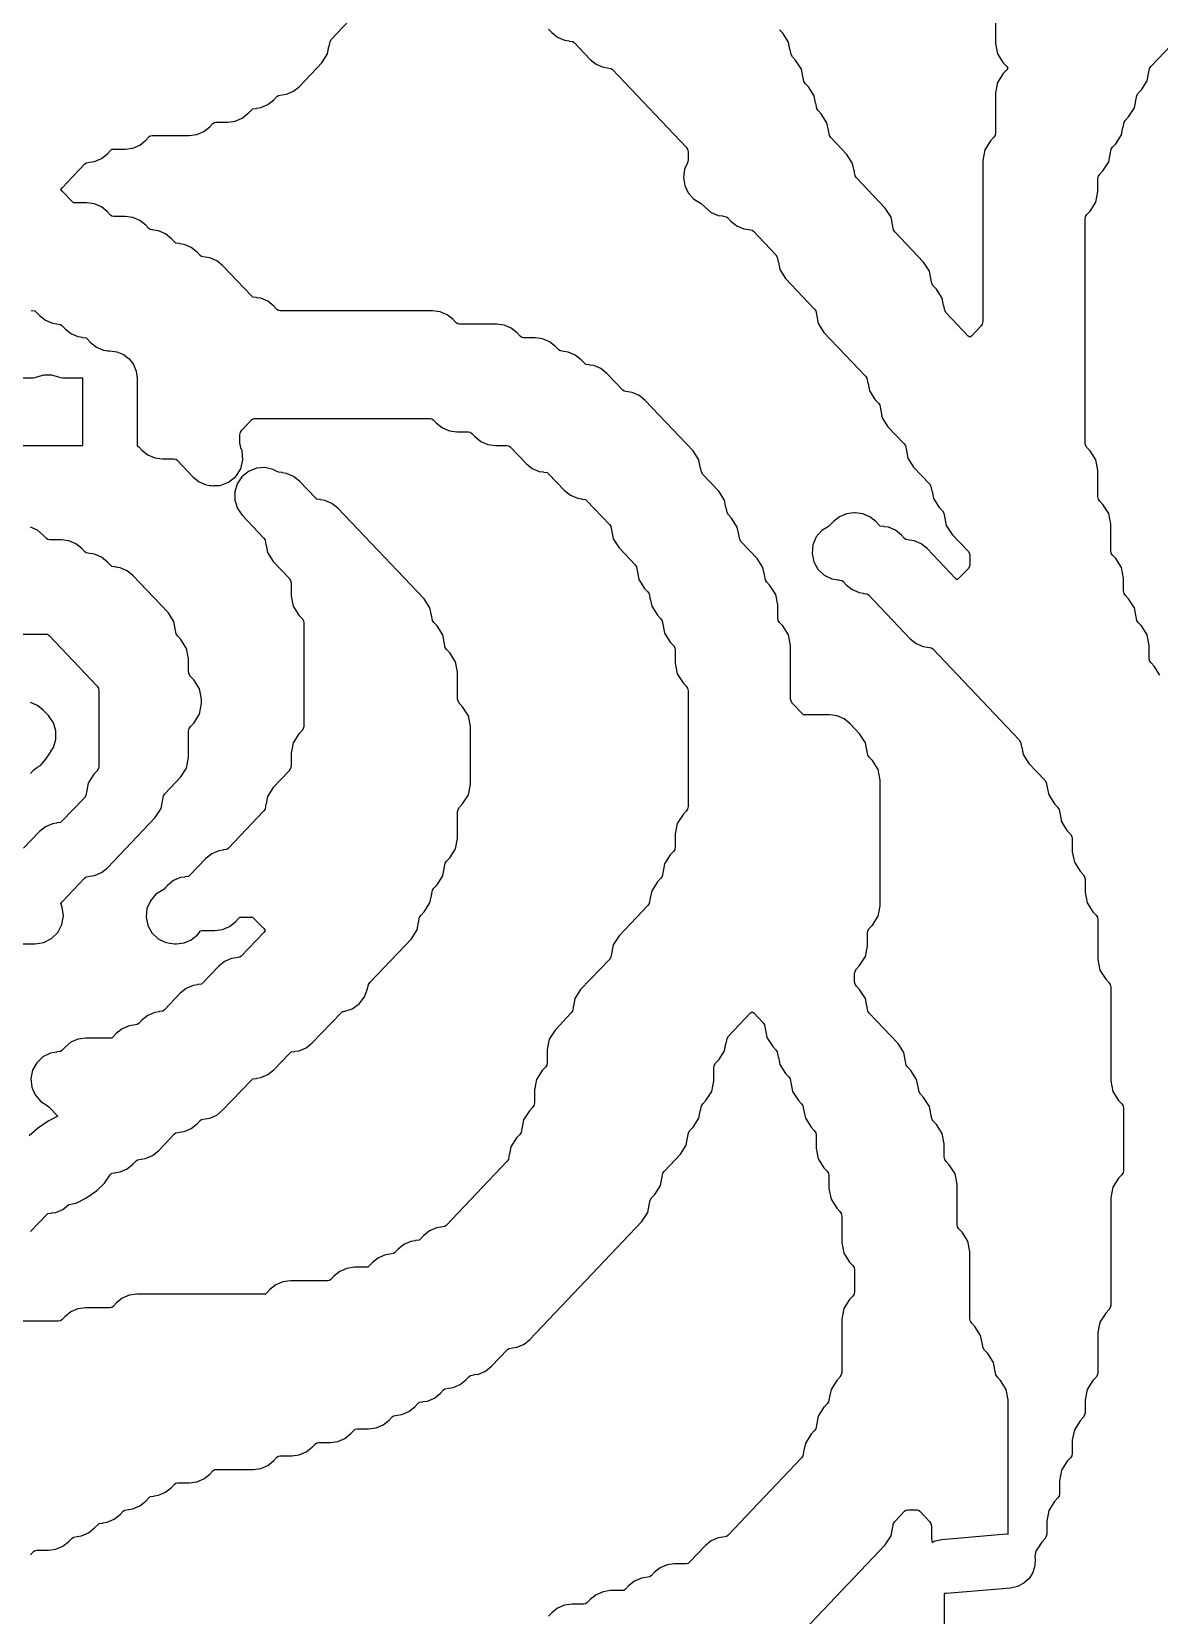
# Model space of a CAD drawing. Header units: millimetres. Extents: x 10 to 410, y 18 to 283.
# Drawn here: x 30.25 to 50.19, y 185.01 to 213.02 of the extents above; entities that cross this region are included whole.
import ezdxf

# ---------------------------------------------------------------- set-up
doc = ezdxf.new("R2010")
doc.units = ezdxf.units.MM
doc.layers.add('CUT', color=1, linetype='Continuous')

msp = doc.modelspace()

# ---------------------------------------------------------------- linework, layer by layer
at = {"layer": 'CUT'}
for points in [[(47.2967, 215.663), (47.2967, 212.8125), (47.3323, 212.627), (47.4343, 212.468), (47.497, 212.4021), (47.5162, 212.3745), (47.497, 212.3469), (47.4343, 212.2809), (47.3323, 212.1219), (47.2967, 211.9365), (47.2967, 211.2306), (47.2882, 211.1864), (47.2638, 211.1484), (47.2078, 211.0894), (47.1058, 210.9304), (47.0702, 210.745), (47.0702, 207.8945), (47.0617, 207.8502), (47.0373, 207.8123), (46.8716, 207.638), (46.8437, 207.6167), (46.8157, 207.638), (46.4235, 208.0506), (46.3992, 208.0885), (46.3816, 208.1795), (46.38, 208.1792), (46.355, 208.3092), (46.253, 208.4682), (46.197, 208.5272), (46.1726, 208.5651), (46.1551, 208.6561), (46.1535, 208.6558), (46.1285, 208.7858), (46.0265, 208.9448), (45.5174, 209.4804), (45.4931, 209.5183), (45.4756, 209.6093), (45.4739, 209.609), (45.4489, 209.7389), (45.347, 209.8979), (44.8379, 210.4336), (44.8136, 210.4715), (44.7961, 210.5625), (44.7944, 210.5622), (44.7694, 210.6921), (44.6675, 210.8511), (44.3849, 211.1484), (44.3606, 211.1864), (44.3431, 211.2774), (44.3414, 211.2771), (44.3164, 211.407), (44.2145, 211.566), (44.1584, 211.625), (44.1341, 211.663), (44.1166, 211.754), (44.1149, 211.7537), (44.0899, 211.8836), (43.988, 212.0426), (43.9319, 212.1016), (43.9076, 212.1396), (43.8901, 212.2306), (43.8884, 212.2303), (43.8634, 212.3602), (43.7615, 212.5192), (43.7054, 212.5782), (43.6811, 212.6162), (43.6635, 212.7072), (43.6619, 212.7069), (43.6369, 212.8368), (43.535, 212.9958), (43.4789, 213.0548)], [(43.5939, 184.4108), (45.347, 186.2552), (45.4489, 186.4142), (45.4739, 186.5442), (45.4756, 186.5439), (45.4931, 186.6349), (45.5174, 186.6728), (45.6878, 186.8521), (45.713, 186.8722), (45.745, 186.8766), (45.9038, 186.8766), (45.9358, 186.8722), (45.9609, 186.8521), (46.1313, 186.6728), (46.1556, 186.6349), (46.1641, 186.5907), (46.1641, 186.3614), (46.1758, 186.3005), (46.2279, 186.3274), (46.3504, 186.3541), (47.483, 186.4494), (47.5232, 186.4475), (47.5232, 188.8216), (47.4875, 189.007), (47.3856, 189.166), (47.3295, 189.225), (47.3052, 189.263), (47.2877, 189.354), (47.286, 189.3537), (47.261, 189.4836), (47.1591, 189.6426), (47.103, 189.7016), (47.0787, 189.7396), (47.0612, 189.8306), (47.0595, 189.8303), (47.0345, 189.9602), (46.9326, 190.1192), (46.8765, 190.1782), (46.8522, 190.2162), (46.8437, 190.2604), (46.8437, 191.4428), (46.808, 191.6283), (46.7061, 191.7873), (46.65, 191.8463), (46.6257, 191.8843), (46.6172, 191.9285), (46.6172, 192.6343), (46.5815, 192.8198), (46.4796, 192.9788), (46.4235, 193.0378), (46.3992, 193.0757), (46.3906, 193.12), (46.3906, 193.3492), (46.355, 193.5347), (46.253, 193.6937), (46.197, 193.7527), (46.1726, 193.7906), (46.1551, 193.8817), (46.1535, 193.8813), (46.1285, 194.0113), (46.0265, 194.1703), (45.9705, 194.2293), (45.9461, 194.2672), (45.9286, 194.3583), (45.9269, 194.3579), (45.902, 194.4879), (45.8, 194.6469), (45.7439, 194.7059), (45.7196, 194.7438), (45.7021, 194.8349), (45.7004, 194.8345), (45.6754, 194.9645), (45.5735, 195.1235), (45.0644, 195.6591), (45.0401, 195.697), (45.0226, 195.7881), (45.0209, 195.7877), (44.9959, 195.9177), (44.894, 196.0767), (44.8379, 196.1357), (44.8136, 196.1736), (44.8051, 196.2179), (44.8051, 196.3609), (44.8136, 196.4051), (44.8379, 196.443), (44.894, 196.5021), (44.9959, 196.6611), (45.0316, 196.8465), (45.0316, 197.0758), (45.0401, 197.12), (45.0644, 197.1579), (45.1205, 197.2169), (45.2224, 197.376), (45.2581, 197.5614), (45.2581, 199.7833), (45.2224, 199.9687), (45.1205, 200.1277), (45.0644, 200.1867), (45.0401, 200.2247), (45.0226, 200.3157), (45.0209, 200.3154), (44.9959, 200.4453), (44.894, 200.6043), (44.7264, 200.7806), (44.6213, 200.8649), (44.4975, 200.918), (44.364, 200.9362), (43.9329, 200.9362), (43.9009, 200.9405), (43.8757, 200.9607), (43.7054, 201.1399), (43.6811, 201.1779), (43.6725, 201.2221), (43.6725, 202.1662), (43.6369, 202.3517), (43.535, 202.5107), (43.4789, 202.5697), (43.4545, 202.6077), (43.446, 202.6519), (43.446, 202.8811), (43.4104, 203.0666), (43.3084, 203.2256), (43.2524, 203.2846), (43.228, 203.3225), (43.2105, 203.4136), (43.2089, 203.4133), (43.1839, 203.5432), (43.0819, 203.7022), (42.7993, 203.9995), (42.775, 204.0374), (42.7575, 204.1285), (42.7558, 204.1282), (42.7308, 204.2581), (42.6289, 204.4171), (42.5728, 204.4761), (42.5485, 204.514), (42.531, 204.6051), (42.5293, 204.6047), (42.5043, 204.7347), (42.4024, 204.8937), (42.1198, 205.191), (42.0955, 205.2289), (42.078, 205.32), (42.0763, 205.3196), (42.0513, 205.4496), (41.9494, 205.6086), (41.1023, 206.4998), (40.9972, 206.584), (40.8734, 206.6372), (40.7949, 206.6478), (40.7953, 206.6508), (40.7298, 206.6597), (40.7046, 206.6798), (40.4228, 206.9764), (40.3176, 207.0606), (40.1938, 207.1138), (40.1154, 207.1244), (40.1158, 207.1274), (40.0503, 207.1363), (40.0251, 207.1564), (39.9697, 207.2147), (39.8646, 207.2989), (39.7408, 207.3521), (39.6624, 207.3627), (39.6628, 207.3657), (39.5973, 207.3746), (39.5721, 207.3947), (39.5167, 207.453), (39.4116, 207.5372), (39.2878, 207.5904), (39.1543, 207.6085), (38.9497, 207.6085), (38.9177, 207.6129), (38.8926, 207.633), (38.8372, 207.6913), (38.7321, 207.7755), (38.6083, 207.8287), (38.4748, 207.8468), (37.8172, 207.8468), (37.7852, 207.8512), (37.76, 207.8713), (37.7047, 207.9296), (37.5995, 208.0138), (37.4757, 208.067), (37.3423, 208.0851), (34.6461, 208.0851), (34.6141, 208.0895), (34.5889, 208.1096), (34.5335, 208.1679), (34.4284, 208.2521), (34.3046, 208.3053), (34.2262, 208.3159), (34.2266, 208.3188), (34.1611, 208.3278), (34.1359, 208.3479), (33.6275, 208.8828), (33.5224, 208.967), (33.3986, 209.0201), (33.3201, 209.0308), (33.3205, 209.0337), (33.255, 209.0426), (33.2299, 209.0628), (33.1745, 209.1211), (33.0694, 209.2053), (32.9456, 209.2584), (32.8671, 209.2691), (32.8675, 209.272), (32.802, 209.2809), (32.7769, 209.3011), (32.7215, 209.3594), (32.6164, 209.4436), (32.4926, 209.4967), (32.4141, 209.5074), (32.4145, 209.5103), (32.349, 209.5192), (32.3238, 209.5394), (32.2685, 209.5977), (32.1633, 209.6819), (32.0396, 209.735), (31.9061, 209.7532), (31.7015, 209.7532), (31.6695, 209.7575), (31.6443, 209.7777), (31.5889, 209.836), (31.4838, 209.9202), (31.36, 209.9733), (31.2265, 209.9915), (31.0219, 209.9915), (30.99, 209.9958), (30.9648, 210.016), (30.7878, 210.2022), (30.7686, 210.2298), (30.7878, 210.2574), (31.1913, 210.6819), (31.2165, 210.702), (31.282, 210.7109), (31.2816, 210.7139), (31.36, 210.7245), (31.4838, 210.7777), (31.5889, 210.8619), (31.6443, 210.9202), (31.6695, 210.9403), (31.7015, 210.9447), (31.9061, 210.9447), (32.0396, 210.9628), (32.1633, 211.016), (32.2685, 211.1002), (32.3238, 211.1585), (32.349, 211.1786), (32.381, 211.183), (33.0386, 211.183), (33.1721, 211.2011), (33.2959, 211.2543), (33.401, 211.3385), (33.4564, 211.3968), (33.4816, 211.4169), (33.5135, 211.4213), (33.7181, 211.4213), (33.8516, 211.4394), (33.9754, 211.4926), (34.0805, 211.5768), (34.1359, 211.6351), (34.1611, 211.6552), (34.2266, 211.6641), (34.2262, 211.6671), (34.3046, 211.6777), (34.4284, 211.7309), (34.5335, 211.8151), (34.5889, 211.8733), (34.6141, 211.8935), (34.6796, 211.9024), (34.6792, 211.9054), (34.7576, 211.916), (34.8814, 211.9691), (34.9866, 212.0534), (35.3807, 212.468), (35.4826, 212.627), (35.5076, 212.757), (35.5093, 212.7566), (35.5268, 212.8477), (35.5511, 212.8856), (36.1745, 213.5414)], [(50.2056, 201.6368), (50.1037, 201.7958), (50.0476, 201.8548), (50.0233, 201.8928), (50.0148, 201.937), (50.0148, 202.1662), (49.9791, 202.3517), (49.8772, 202.5107), (49.8211, 202.5697), (49.7968, 202.6077), (49.7793, 202.6987), (49.7776, 202.6984), (49.7526, 202.8283), (49.6507, 202.9873), (49.5946, 203.0463), (49.5703, 203.0843), (49.5618, 203.1285), (49.5618, 203.3577), (49.5261, 203.5432), (49.4242, 203.7022), (49.3681, 203.7612), (49.3438, 203.7991), (49.3352, 203.8434), (49.3352, 204.3109), (49.2996, 204.4964), (49.1977, 204.6554), (49.1416, 204.7144), (49.1172, 204.7523), (49.1087, 204.7966), (49.1087, 205.2641), (49.0731, 205.4496), (48.9711, 205.6086), (48.9151, 205.6676), (48.8907, 205.7055), (48.8822, 205.7498), (48.8822, 209.7055), (48.8907, 209.7498), (48.9151, 209.7877), (48.9711, 209.8467), (49.0731, 210.0057), (49.1087, 210.1912), (49.1087, 210.4204), (49.1172, 210.4647), (49.1416, 210.5026), (49.1977, 210.5616), (49.2996, 210.7206), (49.3246, 210.8506), (49.3262, 210.8502), (49.3438, 210.9413), (49.3681, 210.9792), (49.4242, 211.0382), (49.5261, 211.1972), (49.5511, 211.3272), (49.5528, 211.3268), (49.5703, 211.4179), (49.5946, 211.4558), (49.6507, 211.5148), (49.7526, 211.6738), (49.7776, 211.8038), (49.7793, 211.8034), (49.7968, 211.8945), (49.8211, 211.9324), (49.8772, 211.9914), (49.9791, 212.1504), (50.0041, 212.2804), (50.0058, 212.28), (50.0233, 212.3711), (50.0476, 212.409), (51.2362, 213.6595)], [(39.3922, 213.0648), (39.4476, 213.0066), (39.5527, 212.9223), (39.6765, 212.8692), (39.755, 212.8585), (39.7546, 212.8556), (39.82, 212.8467), (39.8452, 212.8265), (40.1271, 212.53), (40.2322, 212.4457), (40.356, 212.3926), (40.4345, 212.3819), (40.4341, 212.379), (40.4996, 212.3701), (40.5247, 212.3499), (41.8277, 210.9792), (41.852, 210.9413), (41.8605, 210.897), (41.8605, 210.754), (41.8508, 210.7036), (41.798, 210.587), (41.7784, 210.4443), (41.8004, 210.3018), (41.8621, 210.1716), (41.9583, 210.0643), (42.0812, 209.989), (42.0846, 209.9875), (42.1103, 209.967), (42.1657, 209.9087), (42.2708, 209.8245), (42.3946, 209.7713), (42.473, 209.7607), (42.4726, 209.7577), (42.5381, 209.7488), (42.5633, 209.7287), (42.6187, 209.6704), (42.7238, 209.5862), (42.8476, 209.533), (42.9261, 209.5224), (42.9257, 209.5195), (42.9912, 209.5105), (43.0163, 209.4904), (43.4132, 209.0728), (43.4375, 209.0349), (43.455, 208.9439), (43.4567, 208.9442), (43.4817, 208.8142), (43.5836, 208.6552), (44.0927, 208.1196), (44.1171, 208.0817), (44.1346, 207.9907), (44.1362, 207.991), (44.1612, 207.8611), (44.2632, 207.7021), (44.9988, 206.9282), (45.0231, 206.8902), (45.0406, 206.7992), (45.0423, 206.7995), (45.0673, 206.6696), (45.1692, 206.5106), (45.2253, 206.4516), (45.2496, 206.4136), (45.2671, 206.3226), (45.2688, 206.3229), (45.2938, 206.193), (45.3957, 206.034), (45.6783, 205.7367), (45.7026, 205.6987), (45.7201, 205.6077), (45.7218, 205.608), (45.7468, 205.4781), (45.8487, 205.3191), (46.1313, 205.0218), (46.1556, 204.9838), (46.1731, 204.8928), (46.1748, 204.8931), (46.1998, 204.7632), (46.3017, 204.6042), (46.3578, 204.5452), (46.3821, 204.5072), (46.3996, 204.4162), (46.4013, 204.4165), (46.4263, 204.2866), (46.5282, 204.1276), (46.8108, 203.8303), (46.8351, 203.7923), (46.8437, 203.7481), (46.8437, 203.6051), (46.8351, 203.5608), (46.8108, 203.5229), (46.6451, 203.3486), (46.6172, 203.3274), (46.5892, 203.3486), (46.0855, 203.8785), (45.9803, 203.9628), (45.8565, 204.0159), (45.7781, 204.0266), (45.7785, 204.0295), (45.713, 204.0384), (45.6878, 204.0586), (45.6324, 204.1168), (45.5273, 204.2011), (45.4035, 204.2542), (45.3251, 204.2649), (45.3255, 204.2678), (45.26, 204.2767), (45.2348, 204.2969), (45.1794, 204.3551), (45.0743, 204.4394), (44.9505, 204.4925), (44.817, 204.5106), (44.7932, 204.5106), (44.6597, 204.4925), (44.5359, 204.4394), (44.4307, 204.3551), (44.3754, 204.2969), (44.3438, 204.2715), (44.2267, 204.1985), (44.128, 204.0836), (44.0683, 203.9445), (44.053, 203.7938), (44.0835, 203.6455), (44.157, 203.5131), (44.2667, 203.4088), (44.4027, 203.3421), (44.5115, 203.3254), (44.5112, 203.3237), (44.5767, 203.3148), (44.6019, 203.2946), (44.6573, 203.2364), (44.7624, 203.1521), (44.8862, 203.099), (44.9646, 203.0883), (44.9642, 203.0854), (45.0297, 203.0765), (45.0549, 203.0563), (45.7898, 202.2832), (45.8949, 202.1989), (46.0187, 202.1458), (46.0972, 202.1351), (46.0968, 202.1322), (46.1623, 202.1233), (46.1874, 202.1031), (47.7169, 200.4941), (47.7412, 200.4562), (47.7587, 200.3651), (47.7604, 200.3655), (47.7854, 200.2355), (47.8873, 200.0765), (48.1699, 199.7792), (48.1942, 199.7413), (48.2117, 199.6502), (48.2134, 199.6506), (48.2384, 199.5206), (48.3403, 199.3616), (48.3964, 199.3026), (48.4207, 199.2647), (48.4382, 199.1737), (48.4399, 199.174), (48.4649, 199.044), (48.5668, 198.885), (48.6229, 198.826), (48.6472, 198.7881), (48.6557, 198.7438), (48.6557, 198.5146), (48.6914, 198.3291), (48.7933, 198.1701), (48.8494, 198.1111), (48.8737, 198.0732), (48.8822, 198.0289), (48.8822, 197.7997), (48.9179, 197.6142), (49.0198, 197.4552), (49.0759, 197.3962), (49.1002, 197.3583), (49.1087, 197.3141), (49.1087, 196.6082), (49.1444, 196.4228), (49.2463, 196.2638), (49.3024, 196.2047), (49.3267, 196.1668), (49.3352, 196.1226), (49.3352, 194.4635), (49.3709, 194.2781), (49.4728, 194.1191), (49.5289, 194.0601), (49.5532, 194.0221), (49.5618, 193.9779), (49.5618, 192.8817), (49.5532, 192.8374), (49.5289, 192.7995), (49.4728, 192.7405), (49.3709, 192.5815), (49.3352, 192.396), (49.3352, 190.4987), (49.3267, 190.4545), (49.3024, 190.4165), (49.2463, 190.3575), (49.1444, 190.1985), (49.1087, 190.013), (49.1087, 189.3072), (49.1002, 189.263), (49.0759, 189.225), (49.0198, 189.166), (48.9179, 189.007), (48.8822, 188.8216), (48.8822, 188.5923), (48.8737, 188.5481), (48.8494, 188.5101), (48.7933, 188.4511), (48.6914, 188.2921), (48.6557, 188.1067), (48.6557, 187.8774), (48.6472, 187.8332), (48.6229, 187.7953), (48.5668, 187.7362), (48.4649, 187.5772), (48.4292, 187.3918), (48.4292, 187.1625), (48.4207, 187.1183), (48.3964, 187.0804), (48.3403, 187.0214), (48.2384, 186.8623), (48.2027, 186.6769), (48.2027, 186.4476), (48.1942, 186.4034), (48.1699, 186.3655), (48.1138, 186.3065), (48.0119, 186.1475), (47.9931, 186.0498), (48.0015, 186.0113), (47.9956, 185.8862), (47.9576, 185.7668), (47.8899, 185.6613), (47.7972, 185.577), (47.6859, 185.5195), (47.5634, 185.4928), (46.4308, 185.3975), (46.3906, 185.3994), (46.3906, 183.5881)], [(30.2412, 208.0897), (30.3067, 208.0808), (30.3319, 208.0606), (30.3873, 208.0023), (30.4924, 207.9181), (30.6162, 207.865), (30.6946, 207.8543), (30.6942, 207.8514), (30.7597, 207.8425), (30.7849, 207.8223), (30.8403, 207.764), (30.9454, 207.6798), (31.0692, 207.6267), (31.1476, 207.616), (31.1472, 207.6131), (31.2127, 207.6042), (31.2379, 207.584), (31.2933, 207.5257), (31.3984, 207.4415), (31.5222, 207.3884), (31.6007, 207.3777), (31.6003, 207.3748), (31.6213, 207.372), (31.6338, 207.3736), (31.758, 207.3572), (31.8738, 207.3093), (31.9732, 207.233), (32.0495, 207.1336), (32.0974, 207.0178), (32.1138, 206.8936), (32.1138, 205.7021), (32.1133, 205.6985), (32.1188, 205.6978), (32.1439, 205.6776), (32.1993, 205.6194), (32.3044, 205.5351), (32.4282, 205.482), (32.5617, 205.4638), (32.7663, 205.4638), (32.7983, 205.4595), (32.8235, 205.4393), (33.1053, 205.1428), (33.2105, 205.0585), (33.3343, 205.0054), (33.4127, 204.9947), (33.4123, 204.9918), (33.4206, 204.9907), (33.4388, 204.9912), (33.4678, 204.9872), (33.4797, 204.9872), (33.4797, 204.9923), (33.5824, 204.9951), (33.7343, 205.051), (33.8604, 205.1525), (33.9474, 205.2889), (33.9863, 205.446), (33.973, 205.6073), (33.9497, 205.6614), (33.9327, 205.7498), (33.9327, 205.8928), (33.9412, 205.937), (33.9655, 205.975), (34.1359, 206.1542), (34.1611, 206.1744), (34.193, 206.1787), (37.2965, 206.1787), (37.3285, 206.1744), (37.3536, 206.1542), (37.409, 206.096), (37.5141, 206.0117), (37.6379, 205.9586), (37.7714, 205.9404), (37.976, 205.9404), (38.008, 205.9361), (38.0332, 205.9159), (38.0885, 205.8577), (38.1936, 205.7734), (38.3174, 205.7203), (38.4509, 205.7021), (38.6555, 205.7021), (38.6875, 205.6978), (38.7127, 205.6776), (38.9946, 205.3811), (39.0997, 205.2968), (39.2235, 205.2437), (39.3019, 205.233), (39.3015, 205.2301), (39.367, 205.2212), (39.3922, 205.201), (39.6741, 204.9045), (39.7792, 204.8202), (39.903, 204.7671), (39.9815, 204.7564), (39.9811, 204.7535), (40.0466, 204.7446), (40.0717, 204.7244), (40.4686, 204.3069), (40.4929, 204.2689), (40.5104, 204.1779), (40.5121, 204.1782), (40.5371, 204.0483), (40.639, 203.8893), (40.9216, 203.592), (40.9459, 203.554), (40.9634, 203.463), (40.9651, 203.4633), (40.9901, 203.3334), (41.092, 203.1744), (41.1481, 203.1154), (41.1724, 203.0775), (41.19, 202.9864), (41.1916, 202.9867), (41.2166, 202.8568), (41.3186, 202.6978), (41.3746, 202.6388), (41.399, 202.6009), (41.4165, 202.5098), (41.4181, 202.5101), (41.4431, 202.3802), (41.5451, 202.2212), (41.6011, 202.1622), (41.6255, 202.1243), (41.634, 202.08), (41.634, 201.8508), (41.6696, 201.6653), (41.7716, 201.5063), (41.8277, 201.4473), (41.852, 201.4094), (41.8605, 201.3651), (41.8605, 199.3157), (41.852, 199.2715), (41.8277, 199.2336), (41.7716, 199.1745), (41.6696, 199.0155), (41.634, 198.8301), (41.634, 198.6008), (41.6255, 198.5566), (41.6011, 198.5187), (41.5451, 198.4597), (41.4431, 198.3006), (41.4181, 198.1707), (41.4165, 198.171), (41.399, 198.08), (41.3746, 198.0421), (41.3186, 197.9831), (41.2166, 197.824), (41.1916, 197.6941), (41.19, 197.6944), (41.1724, 197.6034), (41.1481, 197.5655), (40.639, 197.0299), (40.5371, 196.8709), (40.5121, 196.7409), (40.5104, 196.7412), (40.4929, 196.6502), (40.4686, 196.6123), (39.9595, 196.0767), (39.8576, 195.9177), (39.8326, 195.7877), (39.8309, 195.7881), (39.8134, 195.697), (39.7891, 195.6591), (39.5065, 195.3618), (39.4046, 195.2028), (39.3689, 195.0173), (39.3689, 194.7881), (39.3604, 194.7438), (39.3361, 194.7059), (39.28, 194.6469), (39.1781, 194.4879), (39.1424, 194.3024), (39.1424, 194.0732), (39.1339, 194.0289), (39.1096, 193.991), (39.0535, 193.932), (38.9515, 193.773), (38.9266, 193.643), (38.9249, 193.6434), (38.9074, 193.5523), (38.8831, 193.5144), (38.827, 193.4554), (38.725, 193.2964), (38.7001, 193.1665), (38.6984, 193.1668), (38.6809, 193.0757), (38.6565, 193.0378), (37.5801, 191.9054), (37.555, 191.8852), (37.4895, 191.8763), (37.4899, 191.8734), (37.4114, 191.8627), (37.2876, 191.8096), (37.1825, 191.7253), (37.1271, 191.6671), (37.1019, 191.6469), (37.0365, 191.638), (37.0369, 191.6351), (36.9584, 191.6244), (36.8346, 191.5713), (36.7295, 191.487), (36.6741, 191.4288), (36.6489, 191.4086), (36.5834, 191.3997), (36.5838, 191.3968), (36.5054, 191.3861), (36.3816, 191.333), (36.2765, 191.2487), (36.2211, 191.1905), (36.1959, 191.1703), (36.1639, 191.166), (35.9593, 191.166), (35.8259, 191.1478), (35.7021, 191.0947), (35.5969, 191.0104), (35.5416, 190.9522), (35.5164, 190.932), (35.4844, 190.9277), (34.8268, 190.9277), (34.6933, 190.9095), (34.5695, 190.8564), (34.4644, 190.7721), (34.409, 190.7139), (34.3839, 190.6937), (34.3519, 190.6894), (32.1087, 190.6894), (31.9752, 190.6712), (31.8514, 190.6181), (31.7463, 190.5338), (31.6909, 190.4756), (31.6658, 190.4554), (31.6338, 190.4511), (31.2027, 190.4511), (31.0692, 190.4329), (30.9454, 190.3798), (30.8403, 190.2955), (30.7849, 190.2373), (30.7597, 190.2171), (30.7278, 190.2128), (29.8436, 190.2128)], [(29.8894, 205.7021), (31.1538, 205.7021), (31.1538, 206.8936), (30.7954, 206.8936), (30.7628, 206.898), (30.7323, 206.9112), (30.6024, 206.9471), (30.4677, 206.9471), (30.3379, 206.9112), (30.3073, 206.898), (30.2747, 206.8936), (28.9376, 206.8936)], [(30.2299, 191.7981), (30.5118, 192.0946), (30.5369, 192.1148), (30.6024, 192.1237), (30.602, 192.1266), (30.6805, 192.1373), (30.8043, 192.1904), (30.9089, 192.2743), (31.0348, 192.3016), (31.2088, 192.3912), (31.3958, 192.5209), (31.5407, 192.6525), (31.6363, 192.801), (31.6443, 192.8095), (31.6695, 192.8297), (31.735, 192.8386), (31.7346, 192.8415), (31.813, 192.8522), (31.9368, 192.9053), (32.042, 192.9896), (32.0973, 193.0478), (32.1225, 193.068), (32.188, 193.0769), (32.1876, 193.0798), (32.2661, 193.0905), (32.3899, 193.1436), (32.495, 193.2279), (32.7769, 193.5244), (32.802, 193.5446), (32.8675, 193.5535), (32.8671, 193.5564), (32.9456, 193.5671), (33.0694, 193.6202), (33.1745, 193.7045), (33.2299, 193.7627), (33.255, 193.7829), (33.3205, 193.7918), (33.3201, 193.7947), (33.3986, 193.8054), (33.5224, 193.8585), (33.6275, 193.9428), (34.1359, 194.4776), (34.1611, 194.4978), (34.2266, 194.5067), (34.2262, 194.5096), (34.3046, 194.5203), (34.4284, 194.5734), (34.5335, 194.6577), (34.8154, 194.9542), (34.8406, 194.9744), (34.9061, 194.9833), (34.9057, 194.9862), (34.9842, 194.9969), (35.108, 195.05), (35.2131, 195.1342), (35.7215, 195.6691), (35.7466, 195.6893), (35.7685, 195.6922), (35.9171, 195.7367), (36.0449, 195.8246), (36.1396, 195.9473), (36.1921, 196.0933), (36.2063, 196.1668), (36.2306, 196.2047), (36.9662, 196.9786), (37.0681, 197.1377), (37.0931, 197.2676), (37.0948, 197.2673), (37.1123, 197.3583), (37.1366, 197.3962), (37.1927, 197.4552), (37.2947, 197.6142), (37.3196, 197.7442), (37.3213, 197.7439), (37.3388, 197.8349), (37.3631, 197.8728), (37.4192, 197.9318), (37.5212, 198.0908), (37.5462, 198.2208), (37.5478, 198.2205), (37.5653, 198.3115), (37.5897, 198.3494), (37.6457, 198.4084), (37.7477, 198.5674), (37.7833, 198.7529), (37.7833, 199.2204), (37.7918, 199.2647), (37.8162, 199.3026), (37.8723, 199.3616), (37.9742, 199.5206), (38.0098, 199.7061), (38.0098, 200.7365), (37.9742, 200.9219), (37.8723, 201.0809), (37.8162, 201.1399), (37.7918, 201.1779), (37.7833, 201.2221), (37.7833, 201.6896), (37.7477, 201.8751), (37.6457, 202.0341), (37.5897, 202.0931), (37.5653, 202.1311), (37.5478, 202.2221), (37.5462, 202.2218), (37.5212, 202.3517), (37.4192, 202.5107), (37.3631, 202.5697), (37.3388, 202.6077), (37.3213, 202.6987), (37.3196, 202.6984), (37.2947, 202.8283), (37.1927, 202.9873), (35.6661, 204.5934), (35.561, 204.6777), (35.4372, 204.7308), (35.3587, 204.7415), (35.3591, 204.7444), (35.2936, 204.7533), (35.2684, 204.7735), (34.9866, 205.07), (34.8814, 205.1543), (34.7576, 205.2074), (34.6792, 205.2181), (34.6796, 205.221), (34.6135, 205.23), (34.5637, 205.2513), (34.5195, 205.2769), (34.3735, 205.3103), (34.2242, 205.2989), (34.085, 205.2438), (33.9683, 205.15), (33.8846, 205.0258), (33.8414, 204.8824), (33.8427, 204.7326), (33.8883, 204.59), (33.974, 204.4672), (34.3529, 204.0686), (34.3772, 204.0306), (34.3947, 203.9396), (34.3964, 203.9399), (34.4214, 203.81), (34.5233, 203.651), (34.8059, 203.3537), (34.8302, 203.3157), (34.8387, 203.2715), (34.8387, 203.0423), (34.8744, 202.8568), (34.9763, 202.6978), (35.0324, 202.6388), (35.0567, 202.6009), (35.0652, 202.5566), (35.0652, 200.7455), (35.0567, 200.7013), (35.0324, 200.6633), (34.9763, 200.6043), (34.8744, 200.4453), (34.8387, 200.2599), (34.8387, 200.0306), (34.8302, 199.9864), (34.8059, 199.9484), (34.5233, 199.6511), (34.4214, 199.4921), (34.3964, 199.3622), (34.3947, 199.3625), (34.3772, 199.2715), (34.3529, 199.2336), (33.7295, 198.5777), (33.7043, 198.5575), (33.6388, 198.5486), (33.6392, 198.5457), (33.5608, 198.535), (33.437, 198.4819), (33.3319, 198.3977), (33.05, 198.1011), (33.0243, 198.0805), (33.0176, 198.0777), (33.0162, 198.0768), (32.9977, 198.0773), (32.9593, 198.072), (32.9597, 198.0691), (32.8812, 198.0584), (32.7575, 198.0053), (32.6523, 197.9211), (32.615, 197.8818), (32.5942, 197.8521), (32.5767, 197.8446), (32.4482, 197.7645), (32.3496, 197.6496), (32.2899, 197.5104), (32.2746, 197.3598), (32.3051, 197.2115), (32.3785, 197.0791), (32.4883, 196.9747), (32.6242, 196.908), (32.7739, 196.8851), (32.8121, 196.8851), (32.9456, 196.9033), (33.0694, 196.9564), (33.1745, 197.0406), (33.2119, 197.08), (33.2326, 197.1096), (33.2623, 197.1223), (33.2636, 197.1232), (33.2821, 197.1227), (33.287, 197.1234), (33.4916, 197.1234), (33.6251, 197.1416), (33.7489, 197.1947), (33.854, 197.2789), (33.9094, 197.3372), (33.9346, 197.3574), (33.9665, 197.3617), (34.1254, 197.3617), (34.1573, 197.3574), (34.1825, 197.3372), (34.3595, 197.151), (34.3787, 197.1234), (34.3595, 197.0958), (33.956, 196.6713), (33.9308, 196.6512), (33.8653, 196.6423), (33.8657, 196.6393), (33.7873, 196.6287), (33.6635, 196.5755), (33.5584, 196.4913), (33.2765, 196.1947), (33.2513, 196.1746), (33.1858, 196.1657), (33.1862, 196.1627), (33.1078, 196.1521), (32.984, 196.0989), (32.8788, 196.0147), (32.597, 195.7181), (32.5718, 195.698), (32.5063, 195.6891), (32.5067, 195.6861), (32.4282, 195.6755), (32.3044, 195.6223), (32.1993, 195.5381), (32.1439, 195.4798), (32.1188, 195.4597), (32.0533, 195.4508), (32.0537, 195.4478), (31.9752, 195.4372), (31.8514, 195.384), (31.7463, 195.2998), (31.6909, 195.2415), (31.6658, 195.2214), (31.6338, 195.217), (31.2027, 195.217), (31.0692, 195.1989), (30.9454, 195.1457), (30.8403, 195.0615), (30.7849, 195.0032), (30.7597, 194.9831), (30.6942, 194.9742), (30.6945, 194.9725), (30.5857, 194.9558), (30.4497, 194.8891), (30.34, 194.7848), (30.2665, 194.6524), (30.236, 194.5041), (30.2513, 194.3534), (30.311, 194.2142), (30.4097, 194.0993), (30.5268, 194.0264), (30.5584, 194.001), (30.7106, 193.8409), (30.5409, 193.7535), (30.3539, 193.6238), (30.209, 193.4922)], [(29.4364, 196.8851), (30.311, 196.8851), (30.4647, 196.9093), (30.6035, 196.9796), (30.714, 197.0892), (30.7855, 197.2274), (30.811, 197.3809), (30.7881, 197.5348), (30.7679, 197.599), (30.7878, 197.6276), (31.1913, 198.0521), (31.2165, 198.0722), (31.282, 198.0812), (31.2816, 198.0841), (31.36, 198.0947), (31.4838, 198.1479), (31.5889, 198.2321), (32.4361, 199.1233), (32.538, 199.2823), (32.563, 199.4123), (32.5647, 199.4119), (32.5822, 199.503), (32.6065, 199.5409), (32.8891, 199.8382), (32.991, 199.9972), (33.0267, 200.1827), (33.0267, 200.6502), (33.0352, 200.6945), (33.0595, 200.7324), (33.1156, 200.7914), (33.2175, 200.9504), (33.2532, 201.1359), (33.2532, 201.213), (33.2175, 201.3985), (33.1156, 201.5575), (33.0595, 201.6165), (33.0352, 201.6545), (33.0267, 201.6987), (33.0267, 201.9279), (32.991, 202.1134), (32.8891, 202.2724), (32.833, 202.3314), (32.8087, 202.3694), (32.7912, 202.4604), (32.7895, 202.4601), (32.7645, 202.59), (32.6626, 202.749), (32.042, 203.4019), (31.9368, 203.4862), (31.813, 203.5393), (31.7346, 203.55), (31.735, 203.5529), (31.6695, 203.5618), (31.6443, 203.582), (31.5889, 203.6402), (31.4838, 203.7245), (31.36, 203.7776), (31.2816, 203.7883), (31.282, 203.7912), (31.2165, 203.8001), (31.1913, 203.8203), (31.1359, 203.8785), (31.0308, 203.9628), (30.907, 204.0159), (30.7735, 204.034), (30.5689, 204.034), (30.5369, 204.0384), (30.5118, 204.0586), (30.4564, 204.1168), (30.3513, 204.2011), (30.2275, 204.2542)], [(29.2186, 202.366), (30.5013, 202.366), (30.5332, 202.3616), (30.5584, 202.3414), (31.4083, 201.4473), (31.4326, 201.4094), (31.4411, 201.3651), (31.4411, 200.0306), (31.4326, 199.9864), (31.4083, 199.9484), (31.3522, 199.8894), (31.2503, 199.7304), (31.2253, 199.6005), (31.2236, 199.6008), (31.2061, 199.5098), (31.1818, 199.4718), (30.7849, 199.0543), (30.7597, 199.0341), (30.6942, 199.0252), (30.6946, 199.0223), (30.6162, 199.0116), (30.4924, 198.9585), (30.3873, 198.8743), (30.1054, 198.5777)], [(30.2299, 199.9002), (30.2853, 199.9585), (30.3434, 200.0051), (30.4058, 200.0437), (30.5035, 200.1553), (30.5936, 200.2959), (30.5914, 200.2974), (30.6339, 200.3585), (30.6792, 200.503), (30.6792, 200.6544), (30.6339, 200.7989), (30.5474, 200.9232), (30.4564, 201.0189), (30.3513, 201.1032), (30.2275, 201.1563)], [(30.2299, 186.0789), (30.2853, 186.1372), (30.3104, 186.1574), (30.3424, 186.1617), (30.547, 186.1617), (30.6805, 186.1799), (30.8043, 186.233), (30.9094, 186.3172), (30.9648, 186.3755), (30.99, 186.3957), (31.0555, 186.4046), (31.0551, 186.4075), (31.1335, 186.4181), (31.2573, 186.4713), (31.3624, 186.5555), (31.4178, 186.6138), (31.443, 186.634), (31.5085, 186.6429), (31.5081, 186.6458), (31.5865, 186.6564), (31.7103, 186.7096), (31.8155, 186.7938), (31.8708, 186.8521), (31.896, 186.8722), (31.9615, 186.8812), (31.9611, 186.8841), (32.0396, 186.8947), (32.1633, 186.9479), (32.2685, 187.0321), (32.3238, 187.0904), (32.349, 187.1105), (32.4145, 187.1195), (32.4141, 187.1224), (32.4926, 187.133), (32.6164, 187.1862), (32.7215, 187.2704), (32.7769, 187.3287), (32.802, 187.3488), (32.834, 187.3532), (33.0386, 187.3532), (33.1721, 187.3713), (33.2959, 187.4245), (33.401, 187.5087), (33.4564, 187.567), (33.4816, 187.5871), (33.5135, 187.5915), (34.1711, 187.5915), (34.3046, 187.6096), (34.4284, 187.6628), (34.5335, 187.747), (34.5889, 187.8053), (34.6141, 187.8254), (34.6461, 187.8298), (34.8507, 187.8298), (34.9842, 187.8479), (35.108, 187.9011), (35.2131, 187.9853), (35.2684, 188.0436), (35.2936, 188.0637), (35.3256, 188.0681), (35.5302, 188.0681), (35.6637, 188.0862), (35.7875, 188.1394), (35.8926, 188.2236), (35.948, 188.2819), (35.9731, 188.302), (36.0051, 188.3064), (36.2097, 188.3064), (36.3432, 188.3245), (36.467, 188.3777), (36.5721, 188.4619), (36.6275, 188.5202), (36.6527, 188.5403), (36.7182, 188.5492), (36.7178, 188.5522), (36.7962, 188.5628), (36.92, 188.616), (37.0251, 188.7002), (37.0805, 188.7585), (37.1057, 188.7786), (37.1712, 188.7875), (37.1708, 188.7905), (37.2492, 188.8011), (37.373, 188.8543), (37.4782, 188.9385), (37.5335, 188.9968), (37.5587, 189.0169), (37.6242, 189.0258), (37.6238, 189.0288), (37.7023, 189.0394), (37.826, 189.0926), (37.9312, 189.1768), (37.9865, 189.2351), (38.0117, 189.2552), (38.0772, 189.2641), (38.0768, 189.2671), (38.1553, 189.2777), (38.2791, 189.3309), (38.3842, 189.4151), (38.6661, 189.7116), (38.6912, 189.7318), (38.7567, 189.7407), (38.7563, 189.7437), (38.8348, 189.7543), (38.9586, 189.8074), (39.0637, 189.8917), (41.0434, 191.9744), (41.1453, 192.1334), (41.1703, 192.2633), (41.172, 192.263), (41.1895, 192.354), (41.2138, 192.392), (41.2699, 192.451), (41.3718, 192.61), (41.3968, 192.7399), (41.3985, 192.7396), (41.416, 192.8306), (41.4403, 192.8686), (41.7229, 193.1659), (41.8248, 193.3249), (41.8498, 193.4548), (41.8515, 193.4545), (41.869, 193.5455), (41.8933, 193.5835), (41.9494, 193.6425), (42.0513, 193.8015), (42.0763, 193.9314), (42.078, 193.9311), (42.0955, 194.0221), (42.1198, 194.0601), (42.1759, 194.1191), (42.2778, 194.2781), (42.3135, 194.4635), (42.3135, 194.6928), (42.322, 194.737), (42.3463, 194.775), (42.4024, 194.834), (42.5043, 194.993), (42.5293, 195.1229), (42.531, 195.1226), (42.5485, 195.2136), (42.5728, 195.2516), (42.965, 195.6642), (42.993, 195.6854), (43.021, 195.6642), (43.1867, 195.4899), (43.211, 195.4519), (43.2285, 195.3609), (43.2302, 195.3612), (43.2552, 195.2313), (43.3571, 195.0723), (43.4132, 195.0133), (43.4375, 194.9753), (43.455, 194.8843), (43.4567, 194.8846), (43.4817, 194.7547), (43.5836, 194.5957), (43.6397, 194.5367), (43.664, 194.4987), (43.6815, 194.4077), (43.6832, 194.408), (43.7082, 194.2781), (43.8101, 194.1191), (43.8662, 194.0601), (43.8905, 194.0221), (43.9081, 193.9311), (43.9097, 193.9314), (43.9347, 193.8015), (44.0366, 193.6425), (44.0927, 193.5835), (44.1171, 193.5455), (44.1256, 193.5013), (44.1256, 193.2721), (44.1612, 193.0866), (44.2632, 192.9276), (44.3192, 192.8686), (44.3436, 192.8306), (44.3521, 192.7864), (44.3521, 192.5572), (44.3877, 192.3717), (44.4897, 192.2127), (44.5458, 192.1537), (44.5701, 192.1157), (44.5786, 192.0715), (44.5786, 191.604), (44.6142, 191.4185), (44.7162, 191.2595), (44.7723, 191.2005), (44.7966, 191.1626), (44.8051, 191.1183), (44.8051, 190.737), (44.7966, 190.6928), (44.7723, 190.6548), (44.7162, 190.5958), (44.6142, 190.4368), (44.5786, 190.2513), (44.5786, 189.3072), (44.5701, 189.263), (44.5458, 189.225), (44.4897, 189.166), (44.3877, 189.007), (44.3628, 188.8771), (44.3611, 188.8774), (44.3436, 188.7864), (44.3192, 188.7484), (44.2632, 188.6894), (44.1612, 188.5304), (44.1362, 188.4005), (44.1346, 188.4008), (44.1171, 188.3098), (44.0927, 188.2718), (44.0366, 188.2128), (43.9347, 188.0538), (43.9097, 187.9239), (43.9081, 187.9242), (43.8905, 187.8332), (43.8662, 187.7953), (42.5633, 186.4245), (42.5381, 186.4043), (42.4726, 186.3954), (42.473, 186.3925), (42.3946, 186.3819), (42.2708, 186.3287), (42.1657, 186.2445), (41.8838, 185.9479), (41.8586, 185.9278), (41.8266, 185.9234), (41.622, 185.9234), (41.4886, 185.9053), (41.3648, 185.8521), (41.2596, 185.7679), (41.2043, 185.7096), (41.1791, 185.6895), (41.1136, 185.6805), (41.114, 185.6776), (41.0355, 185.667), (40.9117, 185.6138), (40.8066, 185.5296), (40.7513, 185.4713), (40.7261, 185.4512), (40.6941, 185.4468), (40.4895, 185.4468), (40.356, 185.4287), (40.2322, 185.3755), (40.1271, 185.2913), (40.0717, 185.233), (40.0466, 185.2129), (40.0146, 185.2085), (39.81, 185.2085), (39.6765, 185.1904), (39.5527, 185.1372), (39.4476, 185.053), (39.3922, 184.9947)]]:
    msp.add_lwpolyline(points, dxfattribs=at)

doc.saveas('drawing.dxf')
